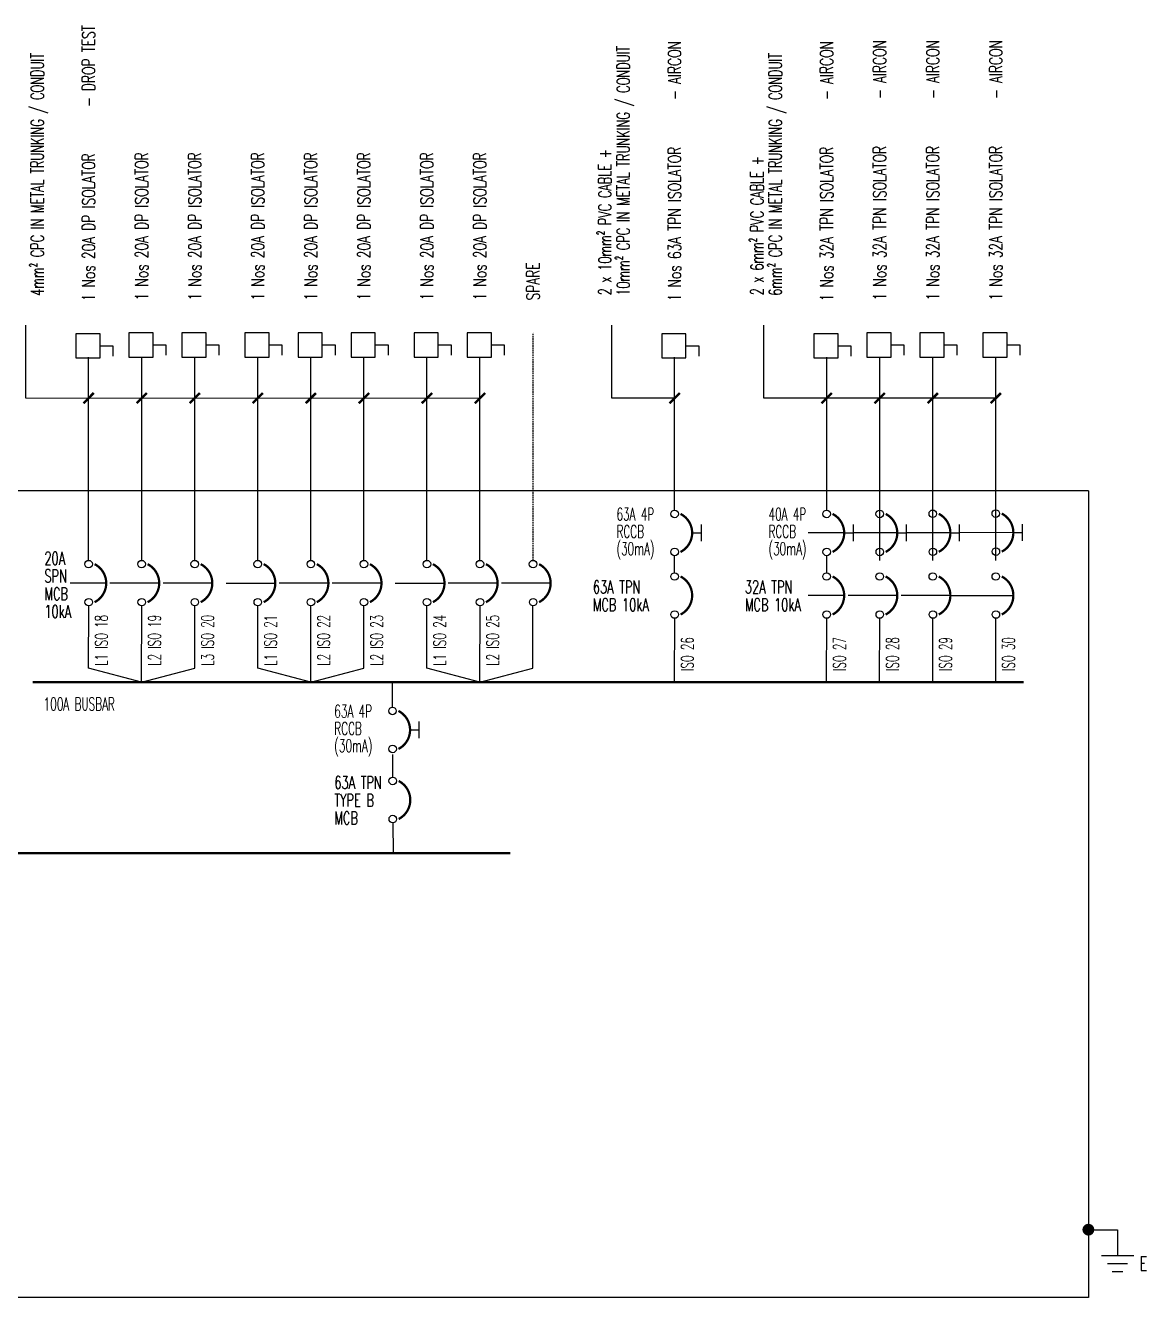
# Model space of a CAD drawing. Header units: millimetres. Extents: x 799 to 4638, y 321 to 1663.
# Drawn here: x 3540 to 4638, y 385 to 1631 of the extents above; entities that cross this region are included whole.
import ezdxf
from ezdxf.lldxf.tags import DXFTag

# ---------------------------------------------------------------- set-up
doc = ezdxf.new("R2010")
doc.units = ezdxf.units.MM
doc.linetypes.add('DASHED', pattern=[0.75, 0.5, -0.25])
for name, color, linetype in [('E-SLD-FRAME', 8, 'Continuous'), ('E-SLD-LEGENDF', 2, 'Continuous'), ('SLD', 2, 'Continuous'), ('SLD-LINE', 7, 'Continuous'), ('SLD-TXT', 7, 'Continuous'), ('TXT', 7, 'Continuous')]:
    doc.layers.add(name, color=color, linetype=linetype)
doc.styles.add('SIMPLEX', font='simplex.shx', dxfattribs={"width": 0.75})
doc.styles.add('SLD-TXT', font='romans.shx', dxfattribs={"width": 0.75})
doc.styles.get("Standard").update_dxf_attribs({"font": 'arial.ttf'})
tags = doc.linetypes.add('CENTER', pattern=[2, 1.25, -0.25, 0.25, -0.25]).pattern_tags.tags
tags[10:11] = [DXFTag(74, 4), DXFTag(75, 0), DXFTag(340, '0'), DXFTag(46, 1.0), DXFTag(50, 0.0), DXFTag(44, 0.0), DXFTag(45, 0.0)]
tags[8:9] = [DXFTag(74, 4), DXFTag(75, 0), DXFTag(340, '0'), DXFTag(46, 1.0), DXFTag(50, 0.0), DXFTag(44, 0.0), DXFTag(45, 0.0)]
tags[6:7] = [DXFTag(74, 4), DXFTag(75, 0), DXFTag(340, '0'), DXFTag(46, 1.0), DXFTag(50, 0.0), DXFTag(44, 0.0), DXFTag(45, 0.0)]
tags[4:5] = [DXFTag(74, 4), DXFTag(75, 0), DXFTag(340, '0'), DXFTag(46, 1.0), DXFTag(50, 0.0), DXFTag(44, 0.0), DXFTag(45, 0.0)]
doc.dimstyles.new('A', dxfattribs={"dimtxt": 0.18, "dimasz": 150, "dimexe": 0.18, "dimexo": 0.0625, "dimgap": 0.09, "dimtad": 0, "dimtih": 1, "dimtoh": 1, "dimdec": 4, "dimzin": 0, "dimdsep": 46, "dimtxsty": 'Standard', "dimcen": 0.09, "dimadec": 0, "dimazin": 0, "dimtfac": 1, "dimtdec": 4, "dimtofl": 0, "dimtmove": 0, "dimatfit": 3, "dimfxl": 1, "dimtolj": 1, "dimtzin": 0, "dimarcsym": 0})

# ---------------------------------------------------------------- blocks, each defined once
blk = doc.blocks.new('RCCB')
at = {"color": 3}
for centre in [(-1, 548), (0, 49)]:
    blk.add_circle(centre, 49.5, dxfattribs=at)
at = {"layer": 'E-SLD-LEGENDF'}
blk.add_line((350, 190), (350, 408), dxfattribs=at)
at = {"layer": 'E-SLD-LEGENDF', "linetype": 'ByBlock'}
blk.add_line((230, 299), (350, 299), dxfattribs=at)
at = {"layer": 'E-SLD-LEGENDF', "const_width": 30}
blk.add_lwpolyline([(77, 49, 0.611384), (77, 548)], format="xyb", dxfattribs=at)
blk = doc.blocks.new('MCCB')
at = {"color": 3}
for centre in [(-1, 548), (0, 49)]:
    blk.add_circle(centre, 49.5, dxfattribs=at)
at = {"layer": 'E-SLD-LEGENDF', "const_width": 30}
blk.add_lwpolyline([(77, 49, 0.611384), (77, 548)], format="xyb", dxfattribs=at)
blk = doc.blocks.new('DP ISOL')
at = {"layer": 'SLD', "color": 3, "linetype": 'Continuous', "ltscale": 0.5}
for p, q in [((141, -141), (141, -289)), ((141, -289), (20, -289))]:
    blk.add_line(p, q, dxfattribs=at)
blk.add_lwpolyline([(0, 141), (0, -141), (282, -141), (282, 141)], close=True, dxfattribs=at)

msp = doc.modelspace()

# ---------------------------------------------------------------- linework, layer by layer
at = {"ltscale": 100}
for p, q in [((3539.8, 1265.9), (3984.9, 1265.5)), ((4262.7, 1265.9), (4490.4, 1265.8)), ((4580.8, 451), (4609.4, 451))]:
    msp.add_line(p, q, dxfattribs=at)
msp.add_line((4113.7, 1265.9), (4175.9, 1265.9))
at = {"layer": 'E-SLD-FRAME', "color": 7, "linetype": 'CENTER', "ltscale": 5}
for p, q in [((4580.9, 1174.6), (799.4, 1174.6)), ((4580.9, 1174.6), (4580.8, 384.5)), ((4580.8, 384.5), (799.5, 384.5))]:
    msp.add_line(p, q, dxfattribs=at)
at = {"layer": 'SLD', "color": 7}
for p, q in [((3539.8, 1336.9), (3539.8, 1265.9)), ((4113.7, 1336.9), (4113.7, 1265.9)), ((4262.7, 1336.9), (4262.7, 1265.9))]:
    msp.add_line(p, q, dxfattribs=at)
at = {"layer": 'SLD', "const_width": 2.36}
for points in [[(3546.9, 987.3), (4517.3, 987.3)], [(1054.9, 819.9), (4014.6, 819.9)]]:
    msp.add_lwpolyline(points, dxfattribs=at)
at = {"layer": 'SLD-LINE', "linetype": 'DASHED', "ltscale": 3}
msp.add_line((4036.9, 1106.6), (4036.9, 1329.6), dxfattribs=at)
at = {"layer": 'SLD-LINE', "linetype": 'ByBlock'}
for p, q in [((3601.6, 1106.6), (3601.6, 1305.8)), ((3653.6, 1106.6), (3653.6, 1305.8)), ((3705.6, 1106.6), (3705.6, 1305.8)), ((3767.3, 1106.6), (3767.3, 1305.8)), ((3819.3, 1106.6), (3819.3, 1305.8)), ((3871.2, 1106.6), (3871.2, 1305.8)), ((3932.9, 1106.6), (3932.9, 1305.8)), ((3984.9, 1106.6), (3984.9, 1305.8)), ((4175.5, 1155.8), (4175.5, 1305.8)), ((4324.5, 1155.8), (4324.5, 1305.8)), ((4376.5, 1106.6), (4376.5, 1305.8)), ((4428.4, 1106.6), (4428.4, 1305.8)), ((4490.1, 1106.6), (4490.1, 1305.8)), ((4175.5, 1094.6), (4175.5, 1111.2)), ((4324.5, 1094.6), (4324.5, 1111.2)), ((3899.1, 962.9), (3899.2, 987.3))]:
    msp.add_line(p, q, dxfattribs=at)
at = {"layer": 'SLD-LINE'}
for p, q in [((3601.5, 1001.1), (3601.7, 1062)), ((3653.5, 987.3), (3653.7, 1062)), ((3705.5, 1001.1), (3705.6, 1062)), ((3767.2, 1001.1), (3767.3, 1062)), ((3819.1, 987.3), (3819.3, 1062)), ((3871.1, 1001.1), (3871, 1062)), ((3932.8, 1001.1), (3933, 1062)), ((3984.8, 987.3), (3985, 1062)), ((4036.8, 1001.1), (4036.6, 1062)), ((4175.4, 987.3), (4175.6, 1049.9)), ((4324.3, 987.3), (4324.5, 1049.9)), ((4376.3, 987.3), (4376.5, 1049.9)), ((4428.3, 987.3), (4428.5, 1049.9)), ((4490.1, 987.3), (4490.2, 1049.9)), ((3653.5, 987.3), (3601.5, 1001.1)), ((3653.5, 987.3), (3705.5, 1001.1)), ((3819.1, 987.3), (3767.2, 1001.1)), ((3819.1, 987.3), (3871.1, 1001.1)), ((3984.8, 987.3), (3932.8, 1001.1)), ((3984.8, 987.3), (4036.8, 1001.1))]:
    msp.add_line(p, q, dxfattribs=at)
at = {"layer": 'SLD-TXT', "const_width": 2.37}
for points in [[(3596.6, 1260.5), (3606.6, 1270.6)], [(3648.6, 1260.5), (3658.6, 1270.6)], [(3700.5, 1260.5), (3710.6, 1270.5)], [(3762.2, 1260.5), (3772.3, 1270.5)], [(3814.2, 1260.5), (3824.3, 1270.5)], [(3866.2, 1260.5), (3876.3, 1270.5)], [(3927.9, 1260.5), (3938, 1270.5)], [(3979.9, 1260.5), (3989.9, 1270.5)], [(4170.5, 1260.5), (4180.6, 1270.6)], [(4319.4, 1260.5), (4329.5, 1270.6)], [(4371.4, 1260.5), (4381.5, 1270.6)], [(4423.4, 1260.5), (4433.5, 1270.5)], [(4485.1, 1260.5), (4495.2, 1270.5)]]:
    msp.add_lwpolyline(points, dxfattribs=at)
at = {"layer": 'TXT', "color": 7}
for p, q in [((3899.3, 916.4), (3899.2, 894.3)), ((3899.6, 849.6), (3900, 819.9))]:
    msp.add_line(p, q, dxfattribs=at)
at = {"layer": 'TXT'}
msp.add_line((4609.4, 451), (4609.4, 425.7), dxfattribs=at)
at = {"layer": 'TXT', "color": 5}
for p, q in [((4593.6, 425.7), (4625.2, 425.7)), ((4599.6, 417.9), (4619.2, 417.9)), ((4604.2, 410.1), (4614.6, 410.1))]:
    msp.add_line(p, q, dxfattribs=at)
at = {"layer": 'TXT', "const_width": 5.76}
msp.add_lwpolyline([(4577.9, 451, 1), (4583.7, 451, 1)], format="xyb", close=True, dxfattribs=at)

# ---------------------------------------------------------------- block references
at = {"layer": 'E-SLD-LEGENDF', "linetype": 'ByBlock', "xscale": 0.07467120499087514, "yscale": 0.07467120499087514, "zscale": 0.07467120499087514}
for p in [(4175.6, 1111.2), (4324.5, 1111.2), (4376.5, 1111.2), (4428.5, 1111.3), (4490.2, 1111.5), (3899.3, 918.2)]:
    msp.add_blockref('RCCB', p, dxfattribs=at)
at = {"layer": 'SLD', "xscale": 0.08421601189984292, "yscale": 0.08421601189984292, "zscale": 0.08421601189984292, "rotation": 90}
for p in [(3600.9, 1304.9), (3652.9, 1305.8), (3704.9, 1305.8), (3766.6, 1305.8), (3818.6, 1305.8), (3870.5, 1305.8), (3932.2, 1305.8), (3984.2, 1305.8), (4174.8, 1304.9), (4323.8, 1304.9), (4375.8, 1305.8), (4427.7, 1305.8), (4489.4, 1305.8)]:
    msp.add_blockref('DP ISOL', p, dxfattribs=at)
at = {"layer": 'SLD', "lineweight": -3, "xscale": 0.07467120499087514, "yscale": 0.07467120499087514, "zscale": 0.07467120499087514}
for p in [(3601.7, 1062), (3653.6, 1062), (3705.6, 1062), (3767.3, 1062), (3819.3, 1062), (3871.3, 1062), (3933, 1062), (3985, 1062), (4037, 1062), (4175.6, 1049.9), (4324.5, 1049.9), (4376.5, 1049.9), (4428.5, 1049.9), (4490.2, 1049.9), (3899.5, 849.6)]:
    msp.add_blockref('MCCB', p, dxfattribs=at)

# ---------------------------------------------------------------- texts
at = {"layer": 'SLD-TXT', "style": 'SLD-TXT'}
for s, height, width, p in [('1 Nos 20A DP ISOLATOR     - DROP TEST', 12.518, 0.7, (3607.8, 1360.4)), ('10mm² CPC IN METAL TRUNKING / CONDUIT ', 12.518, 0.65, (4131.5, 1365.8)), ('1 Nos 63A TPN ISOLATOR     - AIRCON', 12.518, 0.7, (4181.8, 1360.4)), ('1 Nos 32A TPN ISOLATOR     - AIRCON', 12.518, 0.7, (4330.7, 1360.4)), ('1 Nos 32A TPN ISOLATOR     - AIRCON', 12.518, 0.7, (4382.7, 1361.3)), ('1 Nos 32A TPN ISOLATOR     - AIRCON', 12.518, 0.7, (4434.7, 1361.3)), ('1 Nos 32A TPN ISOLATOR     - AIRCON', 12.518, 0.7, (4496.4, 1361.3)), ('4mm² CPC IN METAL TRUNKING / CONDUIT ', 12.518, 0.65, (3557.6, 1365.8)), ('6mm² CPC IN METAL TRUNKING / CONDUIT ', 12.518, 0.65, (4280.5, 1365.8)), ('2 x 10mm² PVC CABLE +', 12.518, 0.65, (4113.5, 1366.3)), ('1 Nos 20A DP ISOLATOR', 12.518, 0.7, (3659.8, 1361.3)), ('1 Nos 20A DP ISOLATOR', 12.518, 0.7, (3711.8, 1361.3)), ('1 Nos 20A DP ISOLATOR', 12.518, 0.7, (3773.5, 1361.3)), ('1 Nos 20A DP ISOLATOR', 12.518, 0.7, (3825.5, 1361.3)), ('1 Nos 20A DP ISOLATOR', 12.518, 0.7, (3877.5, 1361.3)), ('1 Nos 20A DP ISOLATOR', 12.518, 0.7, (3939.2, 1361.3)), ('1 Nos 20A DP ISOLATOR', 12.518, 0.7, (3991.1, 1361.3)), ('2 x 6mm² PVC CABLE +', 12.518, 0.65, (4262.5, 1366.3)), ('SPARE', 12.52, 0.7, (4043.1, 1361.3)), ('L1 ISO 18', 12.2, 0.6, (3620.2, 1003.3)), ('L2 ISO 19', 12.2, 0.6, (3672.2, 1003.3)), ('L3 ISO 20', 12.2, 0.6, (3724.2, 1003.3)), ('L1 ISO 21', 12.2, 0.6, (3785.9, 1003.3)), ('L2 ISO 22', 12.2, 0.6, (3837.9, 1003.3)), ('L2 ISO 23', 12.2, 0.6, (3889.9, 1003.3)), ('L1 ISO 24', 12.2, 0.6, (3951.6, 1003.3)), ('L2 ISO 25', 12.2, 0.6, (4003.5, 1003.3)), ('ISO 26', 12.2, 0.6, (4194.1, 998.1)), ('ISO 27', 12.2, 0.6, (4343.1, 998.1)), ('ISO 28', 12.2, 0.6, (4395, 998.1)), ('ISO 29', 12.2, 0.6, (4447, 998.1)), ('ISO 30', 12.2, 0.6, (4508.7, 998.1))]:
    msp.add_text(s, height=height, rotation=90, dxfattribs=dict(at, width=width)).set_placement(p)
at = {"layer": 'SLD-TXT', "char_height": 12.518, "attachment_point": 1, "style": 'SLD-TXT'}
for s, insert, width, line_spacing_factor in [('{\\W0.6;63A 4P\\PRCCB \\P(30mA)}', (4118.6, 1158.1), 92.162, 0.810811), ('{\\W0.6;40A 4P\\PRCCB \\P(30mA)}', (4267.5, 1158.1), 92.162, 0.810811), ('{\\W0.65;20A \\PSPN\\PMCB\\P10kA}', (3558.3, 1114.9), 47.897, 0.833333), ('{\\W0.65;63A TPN\\PMCB 10kA}', (4095.5, 1086.8), 73.694, 0.833333), ('{\\W0.65;32A TPN\\PMCB 10kA}', (4244.4, 1086.8), 73.694, 0.833333), ('{\\W0.6;100A BUSBAR}', (3557.5, 972.2), 89.825, 0.810811), ('{\\W0.6;63A 4P\\PRCCB \\P(30mA)}', (3842.2, 965.1), 92.162, 0.810811), ('{\\W0.65;63A TPN\\PTYPE B \\PMCB}', (3842.3, 895.3), 56.536, 0.833333)]:
    msp.add_mtext(s, dxfattribs=dict(at, insert=insert, width=width, line_spacing_factor=line_spacing_factor))
at = {"layer": 'TXT', "style": 'SIMPLEX', "width": 0.7}
msp.add_text('E', height=13.8, dxfattribs=at).set_placement((4630.7, 411))

# ---------------------------------------------------------------- leaders
at = {"layer": 'SLD-TXT'}
for points in [[(4340.6, 1133.5), (4306.3, 1133.5)], [(4392.6, 1133.5), (4350.7, 1133.5)], [(4444.6, 1133.6), (4402.7, 1133.5)], [(4506.3, 1133.8), (4454.7, 1133.6)], [(3617.7, 1084.3), (3583.5, 1084.3)], [(3669.7, 1084.3), (3622.5, 1084.3)], [(3721.7, 1084.3), (3674.5, 1084.3)], [(3783.4, 1083.9), (3736.2, 1083.9)], [(3835.4, 1084.3), (3788.2, 1084.3)], [(3887.4, 1084.3), (3840.2, 1084.3)], [(3949.1, 1083.9), (3901.9, 1083.9)], [(4001.1, 1084.3), (3953.9, 1084.3)], [(4053.1, 1084.3), (4005.9, 1084.3)], [(4340.6, 1072.2), (4306.3, 1072.2)], [(4392.6, 1072.2), (4345.4, 1072.2)], [(4444.6, 1072.2), (4397.4, 1072.2)], [(4506.3, 1071.8), (4445.6, 1071.9)]]:
    msp.add_leader(points, dimstyle='A', override={"dimasz": 3, "dimgap": 0.09, "dimtad": 0}, dxfattribs=at)

doc.saveas('drawing.dxf')
